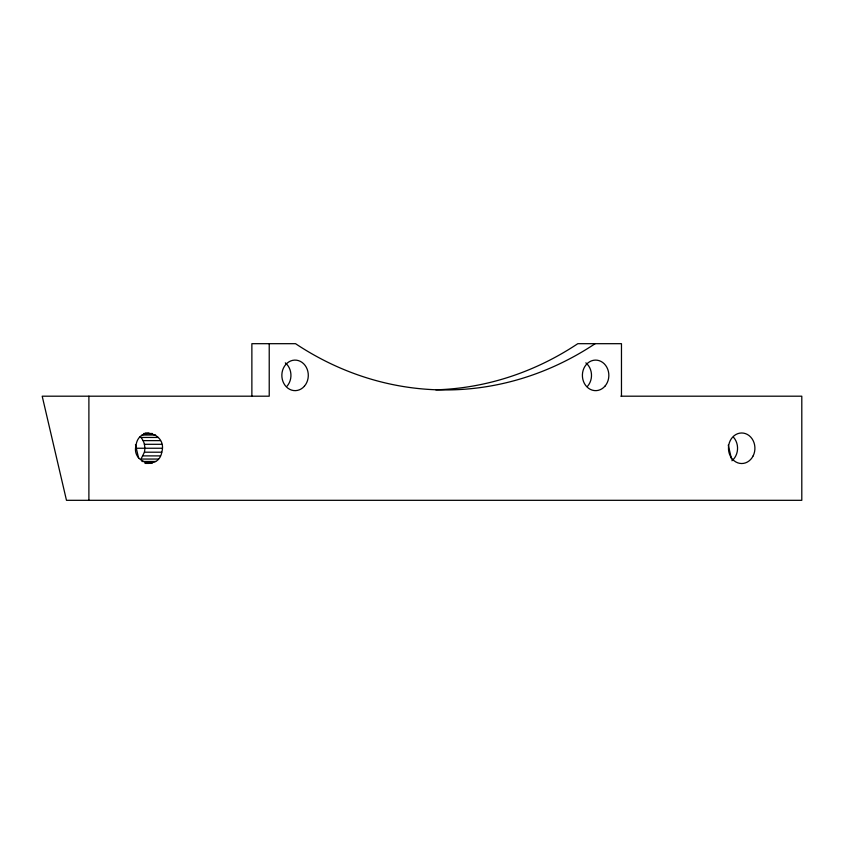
<?xml version="1.0" encoding="UTF-8"?>
<svg xmlns="http://www.w3.org/2000/svg" width="844" height="844" viewBox="0 0 844 844"><rect width="100%" height="100%" fill="white"/><g stroke="black" fill="none" stroke-linecap="round" stroke-linejoin="round"><path stroke-width="1.27" d="M161.774 452.205C167.523 433.204 138.616 424.975 135.989 445.558C131.274 462.86 158.746 470.72 161.774 452.205L144.419 452.205L141.001 459.052L158.355 459.052M144.419 452.205C145.622 446.719 144.25 440.579 140.178 436.58M620.846 396.195L801.8 396.195L801.8 500.313L66.476 500.313L42.2 396.195L269.225 396.195L269.225 343.687M145.284 433.099L148.998 433.099M143.744 433.499L152.426 433.499M141.982 435.029L155.612 435.029M141.001 437.456L158.355 437.456M143.1 440.621L160.455 440.621M144.419 444.303L161.774 444.303M136.317 448.248L162.122 448.248M143.1 455.887L160.455 455.887M141.982 461.478L155.612 461.478M144.989 462.997L152.426 462.997M145.284 463.409L148.998 463.409M728.266 445.083L731.516 459.02M135.462 444.609L138.574 457.965M621.469 396.195L621.469 343.687L577.802 343.687A346.589 300.158 -90 0 1 435.831 389.833M251.871 396.195L251.871 343.687L295.537 343.687A346.589 300.158 -90 0 0 595.157 343.687M88.894 396.195L88.894 500.313M733.689 437.456A15.266 13.219 -90 0 1 731.917 460.761M585.852 362.857A15.266 13.219 -90 0 1 587.624 386.172M285.304 362.857A15.266 13.219 -90 0 1 287.065 386.172M753.143 455.887A15.266 13.219 -90 0 0 741.686 432.983A15.266 13.219 -90 0 0 730.239 455.887A15.266 13.219 -90 0 0 753.143 455.887M304.42 386.172A15.266 13.219 -90 0 0 298.491 360.62A15.266 13.219 -90 0 0 282.297 379.325A15.266 13.219 -90 0 0 304.42 386.172M604.969 386.172A15.266 13.219 -90 0 0 599.04 360.62A15.266 13.219 -90 0 0 582.845 379.325A15.266 13.219 -90 0 0 604.969 386.172"/></g></svg>
